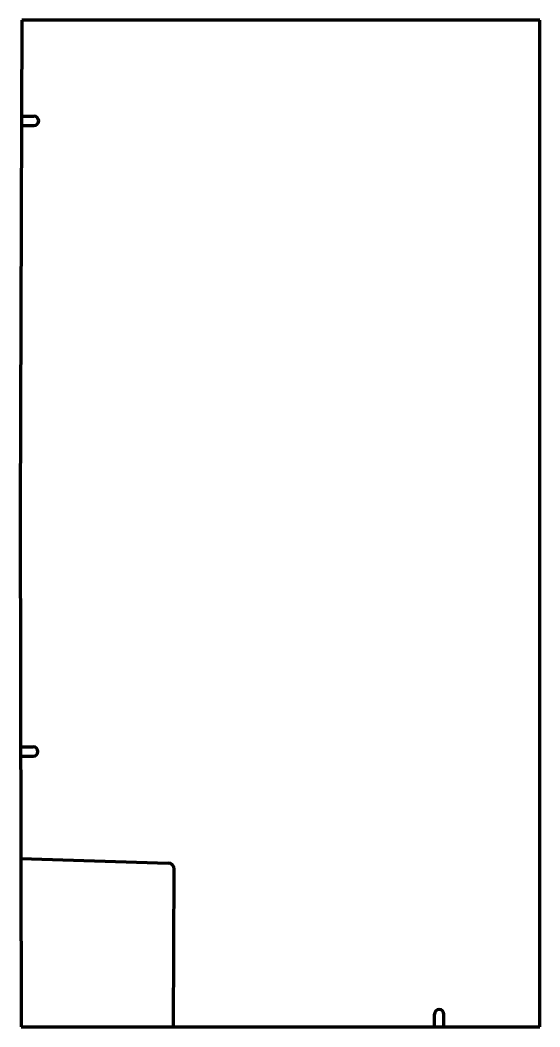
# Model space of a CAD drawing. Header units: inches. Extents: x 0 to 41.3, y 0 to 80.
import ezdxf

# ---------------------------------------------------------------- set-up
doc = ezdxf.new("R2010")
doc.units = ezdxf.units.IN
doc.header["$MEASUREMENT"] = 0
doc.layers.add('1', color=7, linetype='Continuous')

msp = doc.modelspace()

# ---------------------------------------------------------------- linework, layer by layer
at = {"color": 7, "lineweight": 90}
for p, q in [((0.125, 80), (0, 40.875)), ((41.312, 80), (0.125, 80)), ((41.312, 0), (41.312, 80)), ((0, 40.875), (0.093, 0)), ((0.093, 0), (41.312, 0))]:
    msp.add_line(p, q, dxfattribs=at)
at = {"layer": '1', "color": 7, "lineweight": 90}
for p, q in [((0.101, 72.375), (1.101, 72.372)), ((0.098, 71.625), (1.098, 71.622)), ((0.042, 22.25), (1.042, 22.252)), ((0.044, 21.5), (1.044, 21.502)), ((0.062, 13.375), (11.763, 13.015)), ((12.188, 0), (12.248, 12.513)), ((32.938, 0), (32.938, 1)), ((33.688, 0), (33.688, 1))]:
    msp.add_line(p, q, dxfattribs=at)
for centre, radius, start, end in [((1.099, 71.997), 0.375, 269.81695, 449.81695), ((1.043, 21.877), 0.375, 270.13022, 450.13022), ((11.748, 12.515), 0.5, 359.72454, 448.23761), ((33.312, 1), 0.375, 0, 180)]:
    msp.add_arc(centre, radius, start, end, dxfattribs=at)

doc.saveas('drawing.dxf')
